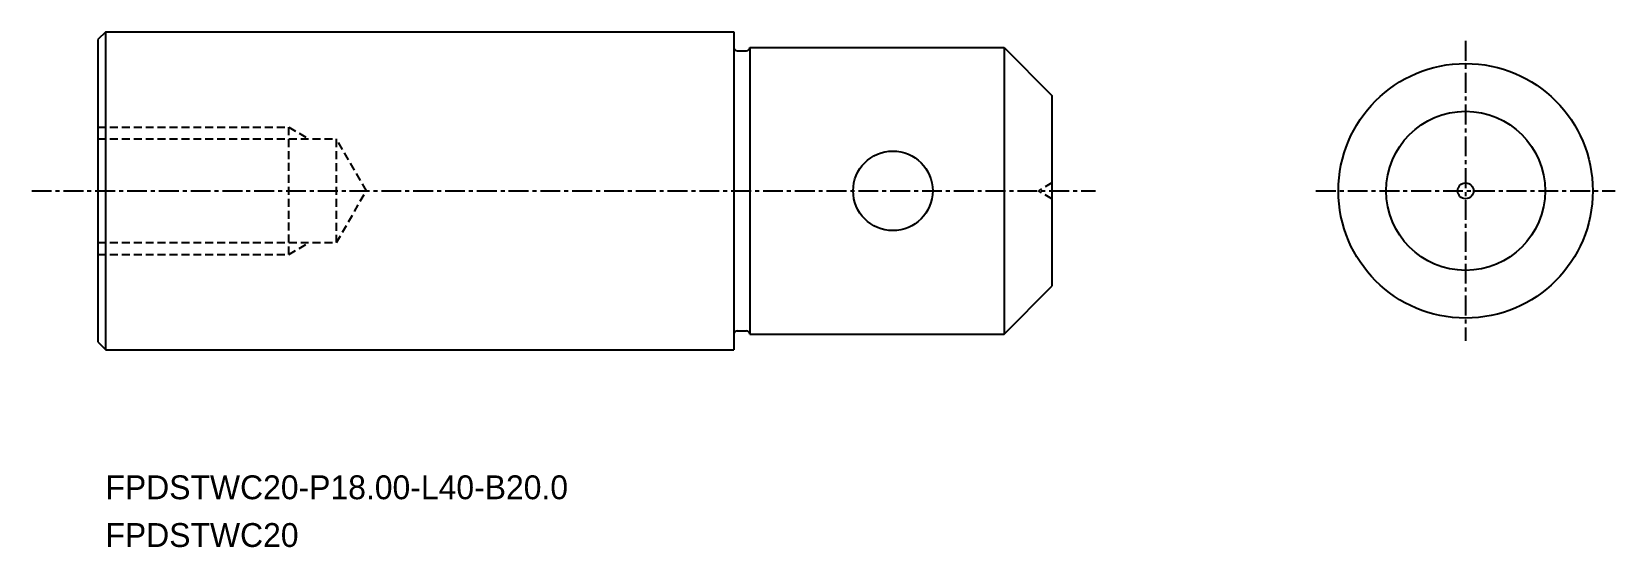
# Model space of a CAD drawing. Extents: x -1458.8 to -1359.2, y -741.1 to -708.7.
import ezdxf

# ---------------------------------------------------------------- set-up
doc = ezdxf.new("R2010")
doc.units = 0
doc.linetypes.add('CENTER', pattern=[2, 1.25, -0.25, 0.25, -0.25])
doc.linetypes.add('DASHED', pattern=[0.75, 0.5, -0.25])
doc.layers.get('0').update_dxf_attribs({"linetype": 'CONTINUOUS'})
doc.layers.add('CENTER', color=1, linetype='CENTER')

msp = doc.modelspace()

# ---------------------------------------------------------------- linework, layer by layer
at = {"color": 7, "linetype": 'CONTINUOUS'}
for p, q in [((-1454.097, -708.698), (-1454.597, -709.198)), ((-1454.597, -709.198), (-1454.597, -728.198)), ((-1454.097, -708.698), (-1414.597, -708.698)), ((-1454.097, -728.698), (-1454.097, -708.698)), ((-1414.597, -708.698), (-1414.597, -728.698)), ((-1413.597, -709.698), (-1397.597, -709.698)), ((-1397.597, -709.698), (-1394.597, -712.698)), ((-1394.597, -712.698), (-1394.597, -724.698)), ((-1397.597, -727.698), (-1394.597, -724.698)), ((-1413.597, -727.698), (-1397.597, -727.698)), ((-1454.597, -728.198), (-1454.097, -728.698)), ((-1454.097, -728.698), (-1414.597, -728.698))]:
    msp.add_line(p, q, dxfattribs=at)
at = {"linetype": 'CONTINUOUS'}
for p, q in [((-1414.397, -709.898), (-1413.797, -709.898)), ((-1414.397, -727.498), (-1413.797, -727.498))]:
    msp.add_line(p, q, dxfattribs=at)
for p, q in [((-1413.597, -709.698), (-1413.597, -727.698)), ((-1397.597, -709.698), (-1397.597, -727.698))]:
    msp.add_line(p, q)
at = {"color": 3, "linetype": 'DASHED'}
for p, q in [((-1454.597, -714.698), (-1442.597, -714.698)), ((-1442.597, -714.698), (-1441.313, -715.439)), ((-1442.597, -722.698), (-1442.597, -714.698)), ((-1454.597, -715.439), (-1439.597, -715.439)), ((-1439.597, -721.956), (-1439.597, -715.439)), ((-1437.716, -718.698), (-1439.597, -715.439)), ((-1439.597, -721.956), (-1437.716, -718.698)), ((-1394.597, -718.198), (-1395.45, -718.698)), ((-1394.597, -719.198), (-1395.45, -718.698)), ((-1454.597, -721.956), (-1439.597, -721.956)), ((-1442.597, -722.698), (-1441.313, -721.956)), ((-1454.597, -722.698), (-1442.597, -722.698))]:
    msp.add_line(p, q, dxfattribs=at)
at = {"linetype": 'CONTINUOUS'}
for centre, radius in [((-1368.578, -718.698), 8), ((-1368.578, -718.698), 5), ((-1404.597, -718.698), 2.5), ((-1368.578, -718.698), 0.5)]:
    msp.add_circle(centre, radius, dxfattribs=at)
for centre, start, end in [((-1414.397, -709.698), 180, 270), ((-1413.797, -709.698), 270, 360), ((-1414.397, -727.698), 90, 180), ((-1413.797, -727.698), 0, 90)]:
    msp.add_arc(centre, 0.2, start, end, dxfattribs=at)
at = {"color": 7, "linetype": 'CONTINUOUS'}
msp.add_point((-1442.597, -718.698), dxfattribs=at)
at = {"layer": 'CENTER', "color": 1, "linetype": 'CENTER'}
for p, q in [((-1368.578, -709.28), (-1368.578, -728.115)), ((-1458.767, -718.698), (-1391.849, -718.698)), ((-1377.995, -718.698), (-1359.16, -718.698))]:
    msp.add_line(p, q, dxfattribs=at)

# ---------------------------------------------------------------- texts
for s, p in [('FPDSTWC20-P18.00-L40-B20.0', (-1454.128, -738.08)), ('FPDSTWC20', (-1454.128, -741.08))]:
    msp.add_text(s, height=1.5).set_placement(p)

doc.saveas('drawing.dxf')
